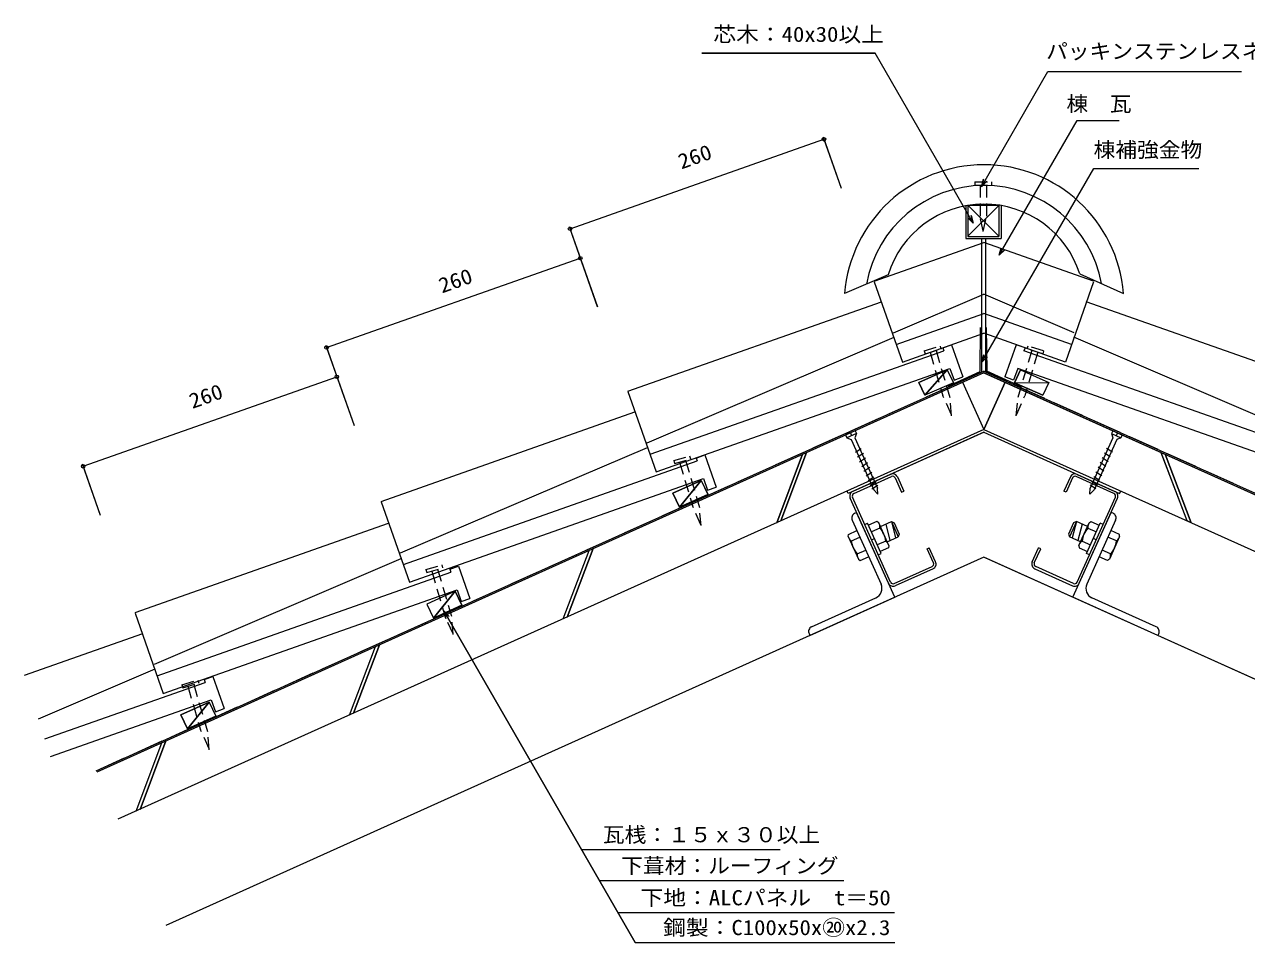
# Model space of a CAD drawing. Units: millimetres, scale not verified. Extents: x -927 to 927, y -438 to 449.
# Drawn here: x -927 to 254, y -438 to 449 of the extents above; entities that cross this region are included whole.
import ezdxf
from ezdxf.enums import TextEntityAlignment as Align

# ---------------------------------------------------------------- set-up
doc = ezdxf.new("R2010")
doc.units = ezdxf.units.MM
doc.header["$LTSCALE"] = 10
doc.linetypes.add('DASHED1', pattern=[1.8, 1.2, -0.6])
doc.linetypes.add('DASHED3', pattern=[4, 3, -1])
for name, color, linetype, lineweight in [('0-0_LAYER001', 2, 'Continuous', 18), ('0-1_LAYER002', 7, 'Continuous', 18), ('0-2_LAYER003', 2, 'Continuous', 18), ('0-3_LAYER009', 2, 'Continuous', 18)]:
    doc.layers.add(name, color=color, linetype=linetype, lineweight=lineweight)
doc.styles.add('ＭＳ ゴシック', font='')
doc.styles.get('ＭＳ ゴシック').set_extended_font_data('MS Gothic')

msp = doc.modelspace()

# ---------------------------------------------------------------- linework, layer by layer
at = {"layer": '0-0_LAYER001'}
for p, q in [((-399.95, 251.21), (-154.54, 337.68)), ((-155.37, 340.03), (-137.93, 290.52)), ((-1.89, 122.38), (106.17, 309.55)), ((106.17, 309.55), (199.55, 309.55)), ((-400.78, 253.56), (-383.34, 204.05)), ((-390.81, 225.27), (-373.37, 175.75)), ((-635.21, 136.51), (-389.98, 222.91)), ((-636.04, 138.87), (-618.59, 89.35)), ((-870.46, 21.81), (-625.24, 108.21)), ((0, 112.18), (-857.33, -273.62)), ((-626.07, 110.57), (-608.62, 61.06)), ((-35.46, 115), (-56.91, 90.36)), ((0, 112.18), (860.82, -275.19)), ((-20.52, 102.94), (0, 57.35)), ((20.52, 102.94), (0, 57.35)), ((29.46, 102.5), (62.82, 102.68)), ((-124.48, 56.16), (-133.6, 52.06)), ((-133.6, 52.06), (-132.37, 49.32)), ((-123.25, 53.42), (-132.37, 49.32)), ((-132.37, 49.32), (-128.4, 47.82)), ((-129.04, 54.11), (-127.81, 51.37)), ((-128.4, 47.82), (-106.49, -0.88)), ((-123.25, 53.42), (-124.75, 49.46)), ((-124.75, 49.46), (-102.84, 0.76)), ((-124.48, 56.16), (-123.25, 53.42)), ((124.75, 49.46), (102.84, 0.76)), ((128.4, 47.82), (106.49, -0.88)), ((124.48, 56.16), (123.25, 53.42)), ((123.25, 53.42), (132.37, 49.32)), ((123.25, 53.42), (124.75, 49.46)), ((124.48, 56.16), (133.6, 52.06)), ((129.04, 54.11), (127.81, 51.37)), ((132.37, 49.32), (128.4, 47.82)), ((133.6, 52.06), (132.37, 49.32)), ((-124.15, 35.36), (-118.52, 39.05)), ((124.15, 35.36), (118.52, 39.05)), ((-871.29, 24.17), (-853.84, -25.35)), ((-122.1, 30.8), (-116.47, 34.49)), ((-120.05, 26.24), (-114.42, 29.93)), ((-117.99, 21.68), (-112.37, 25.37)), ((117.99, 21.68), (112.37, 25.37)), ((120.05, 26.24), (114.42, 29.93)), ((122.1, 30.8), (116.47, 34.49)), ((-115.94, 17.12), (-110.32, 20.82)), ((-113.89, 12.56), (-108.26, 16.26)), ((113.89, 12.56), (108.26, 16.26)), ((115.94, 17.12), (110.32, 20.82)), ((-273.19, 8.02), (-294.07, -17.83)), ((-111.84, 8), (-106.21, 11.69)), ((-109.79, 3.44), (-104.16, 7.14)), ((-108.25, 0.03), (-102.62, 3.72)), ((-102.36, -5.17), (-102.84, 0.76)), ((102.36, -5.17), (102.84, 0.76)), ((108.25, 0.03), (102.62, 3.72)), ((109.79, 3.44), (104.16, 7.14)), ((111.84, 8), (106.21, 11.69)), ((-102.36, -5.17), (-106.49, -0.88)), ((102.36, -5.17), (106.49, -0.88)), ((-124.82, -23.49), (-123, -22.67)), ((-86.06, -104.75), (-123, -22.67)), ((86.06, -104.75), (123, -22.67)), ((124.82, -23.49), (123, -22.67)), ((-127.33, -30.11), (-99.42, -92.12)), ((-115.15, -34.5), (-112.42, -33.27)), ((-99.29, -62.45), (-112.42, -33.27)), ((-103.39, -31.56), (-111.54, -35.22)), ((-101.66, -32.81), (-103.39, -31.56)), ((-91.81, -54.69), (-101.66, -32.81)), ((-100.01, -36.46), (-89.35, -31.66)), ((-94.9, -34.16), (-90.91, -49.91)), ((-89.35, -31.66), (-86.7, -32.66)), ((-89.35, -31.66), (-82.78, -46.25)), ((-89.35, -31.66), (-85.35, -47.4)), ((-86.7, -32.66), (-81.78, -43.6)), ((86.7, -32.66), (81.78, -43.6)), ((89.34, -31.66), (82.78, -46.25)), ((89.34, -31.66), (85.35, -47.4)), ((89.34, -31.66), (86.7, -32.66)), ((100.01, -36.46), (89.34, -31.66)), ((94.9, -34.16), (90.91, -49.91)), ((91.81, -54.69), (101.66, -32.81)), ((99.29, -62.45), (112.42, -33.27)), ((127.33, -30.11), (99.42, -92.12)), ((101.66, -32.81), (103.39, -31.56)), ((103.39, -31.56), (111.54, -35.22)), ((115.15, -34.5), (112.42, -33.27)), ((-131.11, -46.07), (-130.9, -43.93)), ((-131.11, -46.07), (-121.26, -67.95)), ((-130.9, -43.93), (-122.75, -40.27)), ((-128.05, -50.25), (-119.91, -46.59)), ((-100.55, -37.88), (-108.69, -41.54)), ((-93.45, -51.05), (-82.78, -46.25)), ((-81.78, -43.6), (-82.78, -46.25)), ((81.78, -43.6), (82.78, -46.25)), ((93.45, -51.05), (82.78, -46.25)), ((100.55, -37.88), (108.69, -41.54)), ((128.05, -50.25), (119.91, -46.59)), ((131.11, -46.07), (121.26, -67.95)), ((130.9, -43.93), (122.75, -40.27)), ((131.11, -46.07), (130.9, -43.93)), ((-108.59, -49.09), (-105.85, -47.86)), ((-94.87, -50.51), (-103.01, -54.17)), ((-92.02, -56.83), (-100.16, -60.49)), ((-91.81, -54.69), (-92.02, -56.83)), ((91.81, -54.69), (92.02, -56.83)), ((92.02, -56.83), (100.16, -60.49)), ((94.87, -50.51), (103.01, -54.17)), ((108.59, -49.09), (105.85, -47.86)), ((-122.37, -62.89), (-114.23, -59.22)), ((-121.26, -67.95), (-119.52, -69.2)), ((-119.52, -69.2), (-111.38, -65.54)), ((-102.02, -63.68), (-99.29, -62.45)), ((102.02, -63.68), (99.29, -62.45)), ((119.52, -69.2), (111.38, -65.54)), ((122.37, -62.89), (114.23, -59.22)), ((121.26, -67.95), (119.52, -69.2)), ((-510.93, -98.96), (-531.8, -124.81)), ((-166.45, -133.25), (-104.44, -105.34)), ((166.45, -133.25), (104.44, -105.34)), ((-521.94, -117.92), (-337.01, -438.25)), ((-748.67, -205.95), (-769.54, -231.79)), ((-389.12, -348.3), (-196.72, -348.3)), ((-371.44, -378.28), (-135.31, -378.28)), ((-353.79, -409.18), (-86.48, -409.18)), ((-337.01, -438.25), (-85.9, -438.25))]:
    msp.add_line(p, q, dxfattribs=at)
at = {"layer": '0-0_LAYER001', "color": 1, "linetype": 'DASHED1'}
for p, q in [((-3.63, 293.53), (-3.63, 262.09)), ((2.37, 293.53), (2.37, 262.15)), ((-0.77, 249.22), (-3.63, 262.09)), ((-0.77, 248.55), (2.37, 262.15)), ((-52.01, 131.99), (-39.63, 89.94)), ((-46.26, 133.68), (-32.88, 88.27)), ((46.26, 133.68), (32.88, 88.27)), ((52.01, 131.99), (39.63, 89.94)), ((-31.41, 71.37), (-39.63, 89.94)), ((-31.21, 70.71), (-32.88, 88.27)), ((31.21, 70.71), (32.88, 88.27)), ((31.41, 71.37), (39.63, 89.94)), ((-294.03, 25.83), (-281.65, -16.22)), ((-288.27, 27.52), (-274.9, -17.89)), ((-273.42, -34.79), (-281.65, -16.22)), ((-273.23, -35.45), (-274.9, -17.89)), ((-533.61, -79.4), (-521.23, -121.45)), ((-527.86, -77.71), (-514.48, -123.12)), ((-513.01, -140.02), (-521.23, -121.45)), ((-512.81, -140.68), (-514.48, -123.12)), ((-769.34, -190.67), (-756.95, -232.71)), ((-763.58, -188.97), (-750.21, -234.39)), ((-748.73, -251.28), (-756.95, -232.71)), ((-748.54, -251.94), (-750.21, -234.39))]:
    msp.add_line(p, q, dxfattribs=at)
at = {"layer": '0-0_LAYER001', "color": 1}
for p, q in [((-17.44, 273.9), (-17.44, 241.9)), ((-15.44, 273.9), (-15.44, 243.9)), ((-15.44, 273.9), (14.56, 273.9)), ((-15.31, 244.57), (14.37, 273.78)), ((-15.19, 273.78), (14.25, 244.34)), ((14.56, 273.9), (14.56, 243.9)), ((16.56, 273.9), (16.56, 241.9)), ((-15.44, 243.9), (14.56, 243.9)), ((-2.44, 241.9), (-2.44, 112.72)), ((1.56, 241.9), (1.56, 113.12)), ((-3.69, 113.26), (-3.27, 155.82)), ((2.35, 155.82), (2.77, 113.67)), ((-34.56, 99.36), (-3.69, 113.26)), ((36.09, 98.68), (2.77, 113.67))]:
    msp.add_line(p, q, dxfattribs=at)
at = {"layer": '0-0_LAYER001', "color": 4}
for p, q in [((-106.07, 200.53), (0, 237.9)), ((106.07, 200.53), (0, 237.9)), ((-92.63, 206.77), (-134.59, 188.66)), ((92.7, 207.77), (134.97, 188.73)), ((-106.08, 200.13), (-78.74, 122.54)), ((106.08, 200.13), (78.74, 122.54)), ((-343.98, 94.39), (-98.89, 180.75)), ((-87.39, 150.69), (0, 188.07)), ((87.39, 150.69), (0, 188.07)), ((343.98, 94.39), (98.89, 180.75)), ((-84.72, 139.52), (0, 169.37)), ((84.72, 139.52), (0, 169.37)), ((-325.31, 44.55), (-86.84, 146.55)), ((-78.74, 122.54), (0, 150.28)), ((78.74, 122.54), (0, 150.28)), ((325.31, 44.55), (86.84, 146.55)), ((-322.63, 33.38), (-38.74, 133.41)), ((-39.74, 136.24), (-38.74, 133.41)), ((39.74, 136.24), (38.74, 133.41)), ((322.63, 33.38), (38.74, 133.41)), ((-35.46, 115), (-62.82, 102.68)), ((-35.46, 115), (-29.46, 102.5)), ((35.46, 115), (29.46, 102.5)), ((35.46, 115), (62.82, 102.68)), ((-62.82, 102.68), (-56.91, 90.36)), ((-29.46, 102.5), (-56.91, 90.36)), ((29.46, 102.5), (56.91, 90.36)), ((62.82, 102.68), (56.91, 90.36)), ((-582.29, -12.07), (-337.2, 74.29)), ((-563.62, -61.91), (-325.15, 40.09)), ((-560.94, -73.08), (-277.05, 26.95)), ((-278.05, 29.78), (-277.05, 26.95)), ((-273.19, 8.02), (-300.56, -4.3)), ((-300.56, -4.3), (-294.07, -17.83)), ((-820.29, -119.55), (-575.2, -33.2)), ((-801.62, -169.4), (-563.15, -67.4)), ((-798.95, -180.57), (-515.05, -80.54)), ((-516.05, -77.71), (-507.56, -74.72)), ((-516.05, -77.71), (-515.05, -80.54)), ((-507.56, -74.72), (-496.6, -105.84)), ((-510.93, -98.96), (-538.29, -111.28)), ((-510.93, -98.96), (-504.44, -112.49)), ((-538.29, -111.28), (-531.8, -124.81)), ((-504.44, -112.49), (-531.8, -124.81)), ((-927.14, -179.91), (-812.73, -139.59)), ((-913.66, -222.12), (-800.68, -173.79)), ((-907.47, -241.51), (-752.58, -186.93)), ((-753.57, -184.1), (-752.58, -186.93)), ((-901.99, -258.67), (-746.59, -203.91)), ((-748.67, -205.95), (-776.03, -218.26)), ((-748.67, -205.95), (-742.17, -219.47)), ((-776.03, -218.26), (-769.54, -231.79)), ((-742.17, -219.47), (-769.54, -231.79))]:
    msp.add_line(p, q, dxfattribs=at)
at = {"layer": '0-0_LAYER001', "linetype": 'DASHED3'}
for p in [(-857.94, -272.25), (861.36, -273.79)]:
    msp.add_line(p, (0, 113.82), dxfattribs=at)
at = {"layer": '0-0_LAYER001'}
for points in [[(-10.36, 256.76), (-105.04, 420.75), (-272.48, 420.75)], [(-2.36, 291.92), (61.93, 403.28), (249.06, 403.28)], [(14.87, 225.64), (90.1, 355.93), (130.6, 355.93)], [(2.94, 297.22), (-2.36, 291.92), (-0.42, 299.16)], [(-12.3, 264), (-10.36, 256.76), (-15.67, 262.06)], [(20.17, 230.94), (14.87, 225.64), (16.81, 232.88)], [(3.41, 127.68), (-1.89, 122.38), (0.05, 129.62)], [(-168.96, -139.86), (-168.13, -141.68), (-86.06, -104.75)], [(168.96, -139.86), (168.13, -141.68), (86.06, -104.75)], [(-520, -125.17), (-521.94, -117.92), (-516.64, -123.23)]]:
    msp.add_lwpolyline(points, dxfattribs=at)
at = {"layer": '0-0_LAYER001', "color": 1, "linetype": 'DASHED1'}
for points in [[(-8.63, 296.53), (7.37, 296.53), (7.37, 293.53)], [(-8.63, 296.53), (-8.63, 293.53), (7.37, 293.53)], [(-57.66, 133.45), (-42.31, 137.97), (-41.46, 135.09)], [(-57.66, 133.45), (-56.81, 130.57), (-41.46, 135.09)], [(57.66, 133.45), (42.31, 137.97), (41.46, 135.09)], [(57.66, 133.45), (56.81, 130.57), (41.46, 135.09)], [(-299.67, 27.29), (-284.32, 31.81), (-283.48, 28.93)], [(-299.67, 27.29), (-298.82, 24.41), (-283.48, 28.93)], [(-539.25, -77.94), (-523.91, -73.42), (-523.06, -76.3)], [(-539.25, -77.94), (-538.41, -80.82), (-523.06, -76.3)], [(-774.98, -189.2), (-759.63, -184.68), (-758.78, -187.56)], [(-774.98, -189.2), (-774.13, -192.08), (-758.78, -187.56)]]:
    msp.add_lwpolyline(points, dxfattribs=at)
at = {"layer": '0-0_LAYER001', "color": 1}
msp.add_lwpolyline([(-17.44, 273.9), (-17.44, 241.9), (16.56, 241.9)], dxfattribs=at)
at = {"layer": '0-0_LAYER001', "color": 4}
for points in [[(-39.74, 136.24), (-31.25, 139.23), (-20.28, 108.1)], [(39.74, 136.24), (31.25, 139.23), (20.28, 108.1)], [(-343.99, 93.99), (-316.65, 16.4), (-32.76, 116.43)], [(-32.76, 116.43), (-28.77, 105.11), (-20.28, 108.1)], [(32.76, 116.43), (28.77, 105.11), (20.28, 108.1)], [(343.99, 93.99), (316.65, 16.4), (32.76, 116.43)], [(-278.05, 29.78), (-269.56, 32.77), (-258.59, 1.65)], [(-582.3, -12.47), (-554.96, -90.06), (-271.07, 9.97)], [(-273.19, 8.02), (-266.7, -5.51), (-294.07, -17.83)], [(-271.07, 9.97), (-267.08, -1.35), (-258.59, 1.65)], [(-820.3, -119.95), (-792.97, -197.54), (-509.07, -97.51)], [(-509.07, -97.51), (-505.08, -108.83), (-496.6, -105.84)], [(-753.57, -184.1), (-745.08, -181.11), (-734.12, -212.24)], [(-746.59, -203.91), (-742.61, -215.23), (-734.12, -212.24)]]:
    msp.add_lwpolyline(points, dxfattribs=at)
at = {"layer": '0-0_LAYER001'}
for centre in [(-154.54, 337.68), (-399.95, 251.21), (-389.98, 222.91), (-635.21, 136.51), (-625.24, 108.21), (-870.46, 21.81)]:
    msp.add_circle(centre, 1.7, dxfattribs=at)
at = {"layer": '0-0_LAYER001', "color": 4}
for radius, start, end in [(135.21, 4.59608, 175.43229), (115.21, 10.23728, 170.02013), (97.21, 17.90066, 162.7199)]:
    msp.add_arc((0.19, 177.89), radius, start, end, dxfattribs=at)
at = {"layer": '0-0_LAYER001'}
for centre, radius, start, end in [((-122.77, -28.05), 5, 114.22008, 204.23073), ((122.77, -28.05), 5, 335.76926, 65.77991), ((-106.61, -36.79), 6.15, 349.86245, 23.86974), ((106.61, -36.79), 6.15, 156.13026, 190.13754), ((-117.61, -53.15), 22.9, 6.61649, 41.832), ((117.61, -53.15), 22.9, 138.16799, 173.38351), ((-124.85, -45.01), 6.15, 204.55375, 238.55601), ((-105.27, -47.6), 22.94, 186.64731, 221.80408), ((-98.08, -55.76), 6.16, 24.60093, 58.55558), ((98.08, -55.76), 6.16, 121.44442, 155.39907), ((105.27, -47.6), 22.94, 318.19591, 353.35268), ((124.85, -45.01), 6.15, 301.44398, 335.44624), ((-116.31, -63.97), 6.15, 169.878, 203.89274), ((116.31, -63.97), 6.15, 336.10725, 10.12199), ((-108.54, -96.22), 10, 294.23665, 24.2239), ((108.54, -96.22), 10, 155.7761, 245.76334), ((-164.4, -137.81), 5, 114.22008, 204.23073), ((164.4, -137.81), 5, 335.76926, 65.77991)]:
    msp.add_arc(centre, radius, start, end, dxfattribs=at)
at = {"layer": '0-1_LAYER002'}
for p, q in [((-272.48, 420.75), (-105.04, 420.75)), ((-10.36, 256.76), (-105.04, 420.75)), ((-2.36, 291.92), (61.93, 403.28)), ((61.93, 403.28), (225.43, 403.28)), ((14.87, 225.64), (90.1, 355.93)), ((90.1, 355.93), (130.6, 355.93)), ((-154.54, 337.68), (-155.11, 339.28)), ((-1.89, 122.38), (106.17, 309.55)), ((106.17, 309.55), (207.75, 309.55)), ((-10.36, 256.76), (-15.44, 261.84)), ((-10.36, 256.76), (-12.3, 264)), ((-399.95, 251.21), (-400.52, 252.81)), ((-635.21, 136.51), (-389.98, 222.91)), ((-635.21, 136.51), (-635.77, 138.11)), ((-635.21, 136.51), (-608.62, 61.06)), ((-870.46, 21.81), (-625.24, 108.21)), ((-56.91, 90.36), (-35.46, 115)), ((29.46, 102.5), (62.82, 102.68)), ((0, 57.35), (-836.81, -319.22)), ((-0.11, 54.66), (131.2, -4.44)), ((0, 57.35), (842.88, -321.95)), ((-175.13, 33.37), (-200.2, -32.75)), ((-171.26, 35.11), (-196.33, -31)), ((-871.03, 23.41), (-853.84, -25.35)), ((131.2, -4.44), (132.23, -2.16)), ((-377.62, -57.75), (-402.7, -123.87)), ((-406.57, -125.61), (-381.49, -59.49)), ((-531.8, -124.81), (-510.93, -98.96)), ((-521.94, -117.92), (-520, -125.17)), ((-612.93, -218.47), (-587.85, -152.36)), ((-583.98, -150.62), (-609.06, -216.73)), ((-769.54, -231.79), (-748.67, -205.95)), ((-819.29, -311.34), (-794.22, -245.22)), ((-790.35, -243.48), (-815.42, -309.59)), ((-388.93, -348.3), (-196.72, -348.3)), ((-371.44, -378.28), (-135.31, -378.28)), ((-353.79, -409.18), (-86.48, -409.18)), ((-337.01, -438.25), (-90.82, -438.25))]:
    msp.add_line(p, q, dxfattribs=at)
at = {"layer": '0-1_LAYER002', "color": 2}
for p, q in [((-90.17, 14.03), (-126.64, -2.39)), ((-125.7, -4.48), (-89.22, 11.93)), ((125.7, -4.48), (89.22, 11.93)), ((90.17, 14.03), (126.64, -2.39)), ((-85.65, 10.58), (-79.5, -3.1)), ((-83.55, 11.52), (-77.4, -2.16)), ((83.55, 11.52), (77.4, -2.16)), ((85.65, 10.58), (79.5, -3.1)), ((-92.22, -91.07), (-129.15, -9)), ((-90.12, -90.13), (-127.05, -8.05)), ((-79.5, -3.1), (-77.4, -2.16)), ((79.5, -3.1), (77.4, -2.16)), ((90.12, -90.13), (127.05, -8.05)), ((92.22, -91.07), (129.15, -9)), ((-54.87, -57.82), (-52.78, -56.87)), ((-48.72, -71.49), (-54.87, -57.82)), ((-46.62, -70.55), (-52.78, -56.87)), ((46.62, -70.55), (52.78, -56.87)), ((48.72, -71.49), (54.87, -57.82)), ((54.87, -57.82), (52.78, -56.87)), ((-86.55, -91.48), (-50.07, -75.07)), ((-49.13, -77.16), (-85.61, -93.58)), ((49.13, -77.16), (85.61, -93.58)), ((86.55, -91.48), (50.07, -75.07))]:
    msp.add_line(p, q, dxfattribs=at)
at = {"layer": '0-1_LAYER002'}
for points in [[(-373.37, 175.75), (-399.95, 251.21), (-154.54, 337.68), (-137.93, 290.52)], [(-0.42, 299.16), (-2.36, 291.92), (2.94, 297.22)], [(16.59, 232.06), (14.87, 225.64), (20.06, 230.83)], [(0.05, 129.62), (-1.89, 122.38), (3.41, 127.68)], [(-857.94, -272.25), (0, 113.82), (861.36, -273.79)], [(860.82, -275.19), (0, 112.18), (-857.33, -273.62)], [(-20.52, 102.94), (0, 57.35), (20.52, 102.94)], [(-0.11, 54.66), (-131.2, -4.44), (-132.23, -2.16)], [(175.13, 33.37), (200.2, -32.75), (196.33, -31), (171.47, 34.73)], [(-294.07, -17.83), (-300.56, -4.3), (-273.19, 8.02), (-266.85, -5.19)], [(802.5, -427.14), (0, -66.02), (-790.64, -421.81)], [(-337.01, -438.25), (-521.94, -117.92), (-516.64, -123.23)]]:
    msp.add_lwpolyline(points, dxfattribs=at)
for points in [[(-56.91, 90.36), (-62.82, 102.68), (-35.46, 115), (-29.46, 102.5)], [(29.46, 102.5), (35.46, 115), (62.82, 102.68), (56.91, 90.36)], [(-273.19, 8.02), (-266.85, -5.19), (-266.7, -5.51), (-294.07, -17.83)], [(-531.8, -124.81), (-504.44, -112.49), (-510.93, -98.96), (-538.29, -111.28)], [(-769.54, -231.79), (-776.03, -218.26), (-748.67, -205.95), (-742.17, -219.47)]]:
    msp.add_lwpolyline(points, close=True, dxfattribs=at)
at = {"layer": '0-1_LAYER002', "color": 2}
for centre, radius, start, end in [((-88.11, 9.47), 5, 24.22435, 114.24135), ((-88.11, 9.47), 2.7, 24.24038, 114.23247), ((88.11, 9.47), 5, 65.75864, 155.77564), ((88.11, 9.47), 2.7, 65.76752, 155.75962), ((-124.59, -6.94), 5, 114.22008, 204.23073), ((-124.59, -6.94), 2.7, 114.23247, 204.21279), ((124.59, -6.94), 2.7, 335.7872, 65.76752), ((124.59, -6.94), 5, 335.76926, 65.77991), ((-51.18, -72.6), 5, 294.2137, 24.24564), ((51.18, -72.6), 5, 155.75436, 245.78629), ((-51.18, -72.6), 2.7, 294.22066, 24.24038), ((51.18, -72.6), 2.7, 155.75962, 245.77933), ((-87.66, -89.02), 5, 204.20945, 294.23499), ((-87.66, -89.02), 2.7, 204.21279, 294.22066), ((87.66, -89.02), 5, 245.765, 335.79054), ((87.66, -89.02), 2.7, 245.77933, 335.7872)]:
    msp.add_arc(centre, radius, start, end, dxfattribs=at)
at = {"layer": '0-2_LAYER003'}
for p, q in [((-0.11, 54.66), (131.2, -4.44)), ((131.2, -4.44), (132.23, -2.16)), ((0, -66.02), (-790.64, -421.81)), ((0.76, -66.36), (802.5, -427.14))]:
    msp.add_line(p, q, dxfattribs=at)
msp.add_lwpolyline([(0.11, 54.66), (-131.2, -4.44), (-132.23, -2.16)], dxfattribs=at)
at = {"layer": '0-3_LAYER009'}
for p, q in [((0, 112.18), (-385.13, -61.13)), ((0, 112.18), (385.13, -61.13)), ((0, 57.35), (-836.81, -319.22)), ((0, 57.35), (842.88, -321.95)), ((-200.2, -32.75), (-175.13, 33.37)), ((-196.33, -31), (-171.26, 35.11)), ((196.33, -31), (171.26, 35.11)), ((200.2, -32.75), (175.13, 33.37)), ((-402.7, -123.87), (-377.62, -57.75)), ((-406.57, -125.61), (-381.49, -59.49)), ((-612.93, -218.47), (-587.85, -152.36)), ((-609.06, -216.73), (-583.98, -150.62)), ((-819.29, -311.34), (-794.22, -245.22)), ((-815.42, -309.59), (-790.35, -243.48))]:
    msp.add_line(p, q, dxfattribs=at)

# ---------------------------------------------------------------- texts
at = {"layer": '0-0_LAYER001', "color": 7, "style": 'ＭＳ ゴシック'}
for s, width, p in [('芯木：40x30以上', 1.1, (-261.43, 427.41)), ('パッキンステンレスネジ', 1.05, (60.11, 411.01)), ('棟\u3000瓦', 1.05, (79.79, 360.15)), ('棟補強金物', 1.05, (106.04, 315.86)), ('\u3000瓦桟：１５ｘ３０以上\u3000', 1.05, (-389.12, -345.8)), ('\u3000下葺材：ルーフィング', 1.05, (-371.44, -375.78)), ('\u3000下地：ALCパネル\u3000t＝50', 1.1, (-353.79, -406.68)), ('\u3000鋼製：C100x50x⑳x2.3', 1.1, (-331.97, -435.49))]:
    msp.add_text(s, height=14.66, dxfattribs=dict(at, width=width)).set_placement(p, align=Align.BOTTOM_LEFT)
at = {"layer": '0-0_LAYER001', "color": 7, "style": 'ＭＳ ゴシック', "width": 1.1}
for p in [(-290.96, 304.37), (-522.27, 184.62), (-763.43, 73.06)]:
    msp.add_text('260', height=14.66, rotation=19.41, dxfattribs=at).set_placement(p, align=Align.BOTTOM_LEFT)

doc.saveas('drawing.dxf')
